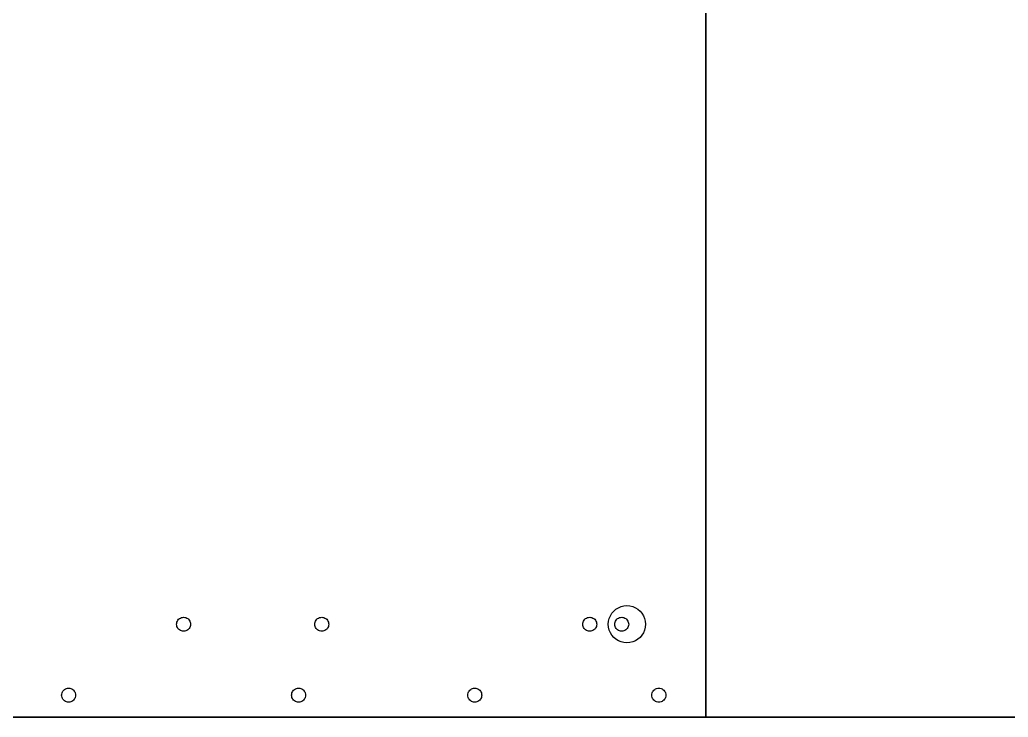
# Model space of a CAD drawing. Header units: metres. Extents: x 0 to 122, y 1957 to 2000.
# Drawn here: x 30.6 to 61.2, y 1956.8 to 1978.4 of the extents above; entities that cross this region are included whole.
import ezdxf

# ---------------------------------------------------------------- set-up
doc = ezdxf.new("R2010")
doc.units = ezdxf.units.M

msp = doc.modelspace()

# ---------------------------------------------------------------- linework, layer by layer
for p, q in [((51.84, 1956.8), (51.84, 2000)), ((51.84, 2000), (51.84, 1956.8)), ((51.84, 1956.8), (51.84, 2000)), ((51.84, 1956.8), (51.84, 2000)), ((51.84, 2000), (51.84, 1956.8)), ((51.84, 2000), (51.84, 1956.8)), ((51.84, 1956.8), (51.84, 2000)), ((51.84, 2000), (51.84, 1956.8)), ((51.84, 2000), (51.84, 1956.8)), ((51.84, 2000), (51.84, 1956.8)), ((51.84, 1956.8), (51.84, 2000)), ((51.84, 2000), (51.84, 1956.8)), ((51.84, 1956.8), (51.84, 2000)), ((51.84, 1956.8), (51.84, 2000)), ((51.84, 2000), (51.84, 1956.8)), ((51.84, 1956.8), (51.84, 2000)), ((51.84, 2000), (51.84, 1956.8)), ((51.84, 1956.8), (51.84, 2000)), ((51.84, 1956.8), (51.84, 2000)), ((51.84, 2000), (51.84, 1956.8)), ((51.84, 1956.8), (51.84, 2000)), ((51.84, 2000), (51.84, 1956.8)), ((51.84, 1956.8), (51.84, 2000)), ((51.84, 1956.8), (51.84, 2000)), ((51.84, 2000), (51.84, 1956.8)), ((51.84, 1956.8), (51.84, 2000)), ((51.84, 2000), (51.84, 1956.8)), ((51.84, 1956.8), (51.84, 2000)), ((51.84, 1956.8), (51.84, 2000)), ((51.84, 2000), (51.84, 1956.8)), ((51.84, 1956.8), (0, 1956.8)), ((0, 1956.8), (51.84, 1956.8)), ((0, 1956.8), (51.84, 1956.8)), ((0, 1956.8), (51.84, 1956.8)), ((51.84, 1956.8), (0, 1956.8)), ((51.84, 1956.8), (0, 1956.8)), ((0, 1956.8), (51.84, 1956.8)), ((51.84, 1956.8), (0, 1956.8)), ((51.84, 1956.8), (0, 1956.8)), ((51.84, 1956.8), (0, 1956.8)), ((0, 1956.8), (122.4, 1956.8)), ((122.4, 1956.8), (0, 1956.8)), ((122.4, 1956.8), (0, 1956.8)), ((0, 1956.8), (122.4, 1956.8)), ((122.4, 1956.8), (0, 1956.8)), ((0, 1956.8), (51.84, 1956.8)), ((51.84, 1956.8), (0, 1956.8)), ((0, 1956.8), (51.84, 1956.8)), ((0, 1956.8), (51.84, 1956.8)), ((51.84, 1956.8), (0, 1956.8)), ((51.84, 1956.8), (0, 1956.8)), ((0, 1956.8), (51.84, 1956.8)), ((0, 1956.8), (51.84, 1956.8)), ((0, 1956.8), (51.84, 1956.8)), ((51.84, 1956.8), (0, 1956.8)), ((51.84, 1956.8), (0, 1956.8)), ((0, 1956.8), (51.84, 1956.8)), ((0, 1956.8), (51.84, 1956.8)), ((0, 1956.8), (51.84, 1956.8)), ((51.84, 1956.8), (0, 1956.8)), ((51.84, 1956.8), (0, 1956.8)), ((0, 1956.8), (51.84, 1956.8)), ((0, 1956.8), (51.84, 1956.8)), ((0, 1956.8), (51.84, 1956.8)), ((51.84, 1956.8), (0, 1956.8)), ((51.84, 1956.8), (51.84, 1956.8)), ((51.84, 1956.8), (51.84, 1956.8)), ((51.84, 1956.8), (51.84, 1956.8)), ((51.84, 1956.8), (51.84, 1956.8)), ((51.84, 1956.8), (51.84, 1956.8)), ((51.84, 1956.8), (51.84, 1956.8)), ((51.84, 1956.8), (51.84, 1956.8)), ((51.84, 1956.8), (51.84, 1956.8)), ((51.84, 1956.8), (51.84, 1956.8)), ((51.84, 1956.8), (51.84, 1956.8)), ((51.84, 1956.8), (51.84, 1956.8))]:
    msp.add_line(p, q)
for points in [[(48.82, 1959.68), (48.828, 1959.773), (48.85, 1959.862), (48.884, 1959.945), (48.931, 1960.02), (48.989, 1960.087), (49.056, 1960.145), (49.131, 1960.192), (49.214, 1960.227), (49.302, 1960.248), (49.395, 1960.256)], [(49.395, 1960.256), (49.489, 1960.248), (49.577, 1960.227), (49.66, 1960.192), (49.735, 1960.145), (49.802, 1960.087), (49.86, 1960.02), (49.906, 1959.945), (49.941, 1959.862), (49.963, 1959.773), (49.971, 1959.68)], [(35.456, 1959.68), (35.459, 1959.715), (35.467, 1959.748), (35.48, 1959.779), (35.497, 1959.808), (35.519, 1959.833), (35.544, 1959.854), (35.572, 1959.872), (35.603, 1959.885), (35.636, 1959.893), (35.671, 1959.896)], [(35.456, 1959.68), (35.459, 1959.715), (35.467, 1959.748), (35.48, 1959.779), (35.497, 1959.808), (35.519, 1959.833), (35.544, 1959.854), (35.572, 1959.872), (35.603, 1959.885), (35.636, 1959.893), (35.671, 1959.896)], [(35.456, 1959.68), (35.459, 1959.715), (35.467, 1959.748), (35.48, 1959.779), (35.497, 1959.808), (35.519, 1959.833), (35.544, 1959.854), (35.572, 1959.872), (35.603, 1959.885), (35.636, 1959.893), (35.671, 1959.896)], [(35.456, 1959.68), (35.459, 1959.715), (35.467, 1959.748), (35.48, 1959.779), (35.497, 1959.808), (35.519, 1959.833), (35.544, 1959.854), (35.572, 1959.872), (35.603, 1959.885), (35.636, 1959.893), (35.671, 1959.896)], [(35.456, 1959.68), (35.459, 1959.715), (35.467, 1959.748), (35.48, 1959.779), (35.497, 1959.808), (35.519, 1959.833), (35.544, 1959.854), (35.572, 1959.872), (35.603, 1959.885), (35.636, 1959.893), (35.671, 1959.896)], [(35.456, 1959.68), (35.459, 1959.715), (35.467, 1959.748), (35.48, 1959.779), (35.497, 1959.808), (35.519, 1959.833), (35.544, 1959.854), (35.572, 1959.872), (35.603, 1959.885), (35.636, 1959.893), (35.671, 1959.896)], [(35.456, 1959.68), (35.459, 1959.715), (35.467, 1959.748), (35.48, 1959.779), (35.497, 1959.808), (35.519, 1959.833), (35.544, 1959.854), (35.572, 1959.872), (35.603, 1959.885), (35.636, 1959.893), (35.671, 1959.896)], [(35.456, 1959.68), (35.459, 1959.715), (35.467, 1959.748), (35.48, 1959.779), (35.497, 1959.808), (35.519, 1959.833), (35.544, 1959.854), (35.572, 1959.872), (35.603, 1959.885), (35.636, 1959.893), (35.671, 1959.896)], [(35.456, 1959.68), (35.459, 1959.715), (35.467, 1959.748), (35.48, 1959.779), (35.497, 1959.808), (35.519, 1959.833), (35.544, 1959.854), (35.572, 1959.872), (35.603, 1959.885), (35.636, 1959.893), (35.671, 1959.896)], [(35.671, 1959.464), (35.636, 1959.467), (35.603, 1959.475), (35.572, 1959.488), (35.544, 1959.506), (35.519, 1959.527), (35.497, 1959.552), (35.48, 1959.581), (35.467, 1959.612), (35.459, 1959.645), (35.456, 1959.68)], [(35.671, 1959.464), (35.636, 1959.467), (35.603, 1959.475), (35.572, 1959.488), (35.544, 1959.506), (35.519, 1959.527), (35.497, 1959.552), (35.48, 1959.581), (35.467, 1959.612), (35.459, 1959.645), (35.456, 1959.68)], [(35.671, 1959.464), (35.636, 1959.467), (35.603, 1959.475), (35.572, 1959.488), (35.544, 1959.506), (35.519, 1959.527), (35.497, 1959.552), (35.48, 1959.581), (35.467, 1959.612), (35.459, 1959.645), (35.456, 1959.68)], [(35.671, 1959.464), (35.636, 1959.467), (35.603, 1959.475), (35.572, 1959.488), (35.544, 1959.506), (35.519, 1959.527), (35.497, 1959.552), (35.48, 1959.581), (35.467, 1959.612), (35.459, 1959.645), (35.456, 1959.68)], [(35.671, 1959.464), (35.636, 1959.467), (35.603, 1959.475), (35.572, 1959.488), (35.544, 1959.506), (35.519, 1959.527), (35.497, 1959.552), (35.48, 1959.581), (35.467, 1959.612), (35.459, 1959.645), (35.456, 1959.68)], [(35.671, 1959.464), (35.636, 1959.467), (35.603, 1959.475), (35.572, 1959.488), (35.544, 1959.506), (35.519, 1959.527), (35.497, 1959.552), (35.48, 1959.581), (35.467, 1959.612), (35.459, 1959.645), (35.456, 1959.68)], [(35.671, 1959.464), (35.636, 1959.467), (35.603, 1959.475), (35.572, 1959.488), (35.544, 1959.506), (35.519, 1959.527), (35.497, 1959.552), (35.48, 1959.581), (35.467, 1959.612), (35.459, 1959.645), (35.456, 1959.68)], [(35.671, 1959.464), (35.636, 1959.467), (35.603, 1959.475), (35.572, 1959.488), (35.544, 1959.506), (35.519, 1959.527), (35.497, 1959.552), (35.48, 1959.581), (35.467, 1959.612), (35.459, 1959.645), (35.456, 1959.68)], [(35.671, 1959.464), (35.636, 1959.467), (35.603, 1959.475), (35.572, 1959.488), (35.544, 1959.506), (35.519, 1959.527), (35.497, 1959.552), (35.48, 1959.581), (35.467, 1959.612), (35.459, 1959.645), (35.456, 1959.68)], [(35.671, 1959.896), (35.706, 1959.893), (35.74, 1959.885), (35.771, 1959.872), (35.799, 1959.854), (35.824, 1959.833), (35.846, 1959.808), (35.863, 1959.779), (35.876, 1959.748), (35.884, 1959.715), (35.887, 1959.68)], [(35.671, 1959.896), (35.706, 1959.893), (35.74, 1959.885), (35.771, 1959.872), (35.799, 1959.854), (35.824, 1959.833), (35.846, 1959.808), (35.863, 1959.779), (35.876, 1959.748), (35.884, 1959.715), (35.887, 1959.68)], [(35.671, 1959.896), (35.706, 1959.893), (35.74, 1959.885), (35.771, 1959.872), (35.799, 1959.854), (35.824, 1959.833), (35.846, 1959.808), (35.863, 1959.779), (35.876, 1959.748), (35.884, 1959.715), (35.887, 1959.68)], [(35.671, 1959.896), (35.706, 1959.893), (35.74, 1959.885), (35.771, 1959.872), (35.799, 1959.854), (35.824, 1959.833), (35.846, 1959.808), (35.863, 1959.779), (35.876, 1959.748), (35.884, 1959.715), (35.887, 1959.68)], [(35.671, 1959.896), (35.706, 1959.893), (35.74, 1959.885), (35.771, 1959.872), (35.799, 1959.854), (35.824, 1959.833), (35.846, 1959.808), (35.863, 1959.779), (35.876, 1959.748), (35.884, 1959.715), (35.887, 1959.68)], [(35.671, 1959.896), (35.706, 1959.893), (35.74, 1959.885), (35.771, 1959.872), (35.799, 1959.854), (35.824, 1959.833), (35.846, 1959.808), (35.863, 1959.779), (35.876, 1959.748), (35.884, 1959.715), (35.887, 1959.68)], [(35.671, 1959.896), (35.706, 1959.893), (35.74, 1959.885), (35.771, 1959.872), (35.799, 1959.854), (35.824, 1959.833), (35.846, 1959.808), (35.863, 1959.779), (35.876, 1959.748), (35.884, 1959.715), (35.887, 1959.68)], [(35.671, 1959.896), (35.706, 1959.893), (35.74, 1959.885), (35.771, 1959.872), (35.799, 1959.854), (35.824, 1959.833), (35.846, 1959.808), (35.863, 1959.779), (35.876, 1959.748), (35.884, 1959.715), (35.887, 1959.68)], [(35.671, 1959.896), (35.706, 1959.893), (35.74, 1959.885), (35.771, 1959.872), (35.799, 1959.854), (35.824, 1959.833), (35.846, 1959.808), (35.863, 1959.779), (35.876, 1959.748), (35.884, 1959.715), (35.887, 1959.68)], [(35.887, 1959.68), (35.884, 1959.645), (35.876, 1959.612), (35.863, 1959.581), (35.846, 1959.552), (35.824, 1959.527), (35.799, 1959.506), (35.771, 1959.488), (35.74, 1959.475), (35.706, 1959.467), (35.671, 1959.464)], [(35.887, 1959.68), (35.884, 1959.645), (35.876, 1959.612), (35.863, 1959.581), (35.846, 1959.552), (35.824, 1959.527), (35.799, 1959.506), (35.771, 1959.488), (35.74, 1959.475), (35.706, 1959.467), (35.671, 1959.464)], [(35.887, 1959.68), (35.884, 1959.645), (35.876, 1959.612), (35.863, 1959.581), (35.846, 1959.552), (35.824, 1959.527), (35.799, 1959.506), (35.771, 1959.488), (35.74, 1959.475), (35.706, 1959.467), (35.671, 1959.464)], [(35.887, 1959.68), (35.884, 1959.645), (35.876, 1959.612), (35.863, 1959.581), (35.846, 1959.552), (35.824, 1959.527), (35.799, 1959.506), (35.771, 1959.488), (35.74, 1959.475), (35.706, 1959.467), (35.671, 1959.464)], [(35.887, 1959.68), (35.884, 1959.645), (35.876, 1959.612), (35.863, 1959.581), (35.846, 1959.552), (35.824, 1959.527), (35.799, 1959.506), (35.771, 1959.488), (35.74, 1959.475), (35.706, 1959.467), (35.671, 1959.464)], [(35.887, 1959.68), (35.884, 1959.645), (35.876, 1959.612), (35.863, 1959.581), (35.846, 1959.552), (35.824, 1959.527), (35.799, 1959.506), (35.771, 1959.488), (35.74, 1959.475), (35.706, 1959.467), (35.671, 1959.464)], [(35.887, 1959.68), (35.884, 1959.645), (35.876, 1959.612), (35.863, 1959.581), (35.846, 1959.552), (35.824, 1959.527), (35.799, 1959.506), (35.771, 1959.488), (35.74, 1959.475), (35.706, 1959.467), (35.671, 1959.464)], [(35.887, 1959.68), (35.884, 1959.645), (35.876, 1959.612), (35.863, 1959.581), (35.846, 1959.552), (35.824, 1959.527), (35.799, 1959.506), (35.771, 1959.488), (35.74, 1959.475), (35.706, 1959.467), (35.671, 1959.464)], [(35.887, 1959.68), (35.884, 1959.645), (35.876, 1959.612), (35.863, 1959.581), (35.846, 1959.552), (35.824, 1959.527), (35.799, 1959.506), (35.771, 1959.488), (35.74, 1959.475), (35.706, 1959.467), (35.671, 1959.464)], [(39.734, 1959.68), (39.737, 1959.715), (39.745, 1959.748), (39.758, 1959.779), (39.775, 1959.808), (39.797, 1959.833), (39.822, 1959.854), (39.85, 1959.872), (39.881, 1959.885), (39.915, 1959.893), (39.95, 1959.896)], [(39.95, 1959.464), (39.915, 1959.467), (39.881, 1959.475), (39.85, 1959.488), (39.822, 1959.506), (39.797, 1959.527), (39.775, 1959.552), (39.758, 1959.581), (39.745, 1959.612), (39.737, 1959.645), (39.734, 1959.68)], [(39.95, 1959.896), (39.985, 1959.893), (40.018, 1959.885), (40.049, 1959.872), (40.077, 1959.854), (40.102, 1959.833), (40.124, 1959.808), (40.141, 1959.779), (40.154, 1959.748), (40.162, 1959.715), (40.165, 1959.68)], [(40.165, 1959.68), (40.162, 1959.645), (40.154, 1959.612), (40.141, 1959.581), (40.124, 1959.552), (40.102, 1959.527), (40.077, 1959.506), (40.049, 1959.488), (40.018, 1959.475), (39.985, 1959.467), (39.95, 1959.464)], [(48.029, 1959.68), (48.032, 1959.715), (48.04, 1959.748), (48.053, 1959.779), (48.071, 1959.808), (48.092, 1959.833), (48.118, 1959.854), (48.146, 1959.872), (48.177, 1959.885), (48.21, 1959.893), (48.245, 1959.896)], [(48.029, 1959.68), (48.032, 1959.715), (48.04, 1959.748), (48.053, 1959.779), (48.071, 1959.808), (48.092, 1959.833), (48.118, 1959.854), (48.146, 1959.872), (48.177, 1959.885), (48.21, 1959.893), (48.245, 1959.896)], [(48.029, 1959.68), (48.032, 1959.715), (48.04, 1959.748), (48.053, 1959.779), (48.071, 1959.808), (48.092, 1959.833), (48.118, 1959.854), (48.146, 1959.872), (48.177, 1959.885), (48.21, 1959.893), (48.245, 1959.896)], [(48.029, 1959.68), (48.032, 1959.715), (48.04, 1959.748), (48.053, 1959.779), (48.071, 1959.808), (48.092, 1959.833), (48.118, 1959.854), (48.146, 1959.872), (48.177, 1959.885), (48.21, 1959.893), (48.245, 1959.896)], [(48.029, 1959.68), (48.032, 1959.715), (48.04, 1959.748), (48.053, 1959.779), (48.071, 1959.808), (48.092, 1959.833), (48.118, 1959.854), (48.146, 1959.872), (48.177, 1959.885), (48.21, 1959.893), (48.245, 1959.896)], [(48.029, 1959.68), (48.032, 1959.715), (48.04, 1959.748), (48.053, 1959.779), (48.071, 1959.808), (48.092, 1959.833), (48.118, 1959.854), (48.146, 1959.872), (48.177, 1959.885), (48.21, 1959.893), (48.245, 1959.896)], [(48.029, 1959.68), (48.032, 1959.715), (48.04, 1959.748), (48.053, 1959.779), (48.071, 1959.808), (48.092, 1959.833), (48.118, 1959.854), (48.146, 1959.872), (48.177, 1959.885), (48.21, 1959.893), (48.245, 1959.896)], [(48.029, 1959.68), (48.032, 1959.715), (48.04, 1959.748), (48.053, 1959.779), (48.071, 1959.808), (48.092, 1959.833), (48.118, 1959.854), (48.146, 1959.872), (48.177, 1959.885), (48.21, 1959.893), (48.245, 1959.896)], [(48.029, 1959.68), (48.032, 1959.715), (48.04, 1959.748), (48.053, 1959.779), (48.071, 1959.808), (48.092, 1959.833), (48.118, 1959.854), (48.146, 1959.872), (48.177, 1959.885), (48.21, 1959.893), (48.245, 1959.896)], [(48.245, 1959.464), (48.21, 1959.467), (48.177, 1959.475), (48.146, 1959.488), (48.118, 1959.506), (48.092, 1959.527), (48.071, 1959.552), (48.053, 1959.581), (48.04, 1959.612), (48.032, 1959.645), (48.029, 1959.68)], [(48.245, 1959.464), (48.21, 1959.467), (48.177, 1959.475), (48.146, 1959.488), (48.118, 1959.506), (48.092, 1959.527), (48.071, 1959.552), (48.053, 1959.581), (48.04, 1959.612), (48.032, 1959.645), (48.029, 1959.68)], [(48.245, 1959.464), (48.21, 1959.467), (48.177, 1959.475), (48.146, 1959.488), (48.118, 1959.506), (48.092, 1959.527), (48.071, 1959.552), (48.053, 1959.581), (48.04, 1959.612), (48.032, 1959.645), (48.029, 1959.68)], [(48.245, 1959.464), (48.21, 1959.467), (48.177, 1959.475), (48.146, 1959.488), (48.118, 1959.506), (48.092, 1959.527), (48.071, 1959.552), (48.053, 1959.581), (48.04, 1959.612), (48.032, 1959.645), (48.029, 1959.68)], [(48.245, 1959.464), (48.21, 1959.467), (48.177, 1959.475), (48.146, 1959.488), (48.118, 1959.506), (48.092, 1959.527), (48.071, 1959.552), (48.053, 1959.581), (48.04, 1959.612), (48.032, 1959.645), (48.029, 1959.68)], [(48.245, 1959.464), (48.21, 1959.467), (48.177, 1959.475), (48.146, 1959.488), (48.118, 1959.506), (48.092, 1959.527), (48.071, 1959.552), (48.053, 1959.581), (48.04, 1959.612), (48.032, 1959.645), (48.029, 1959.68)], [(48.245, 1959.464), (48.21, 1959.467), (48.177, 1959.475), (48.146, 1959.488), (48.118, 1959.506), (48.092, 1959.527), (48.071, 1959.552), (48.053, 1959.581), (48.04, 1959.612), (48.032, 1959.645), (48.029, 1959.68)], [(48.245, 1959.464), (48.21, 1959.467), (48.177, 1959.475), (48.146, 1959.488), (48.118, 1959.506), (48.092, 1959.527), (48.071, 1959.552), (48.053, 1959.581), (48.04, 1959.612), (48.032, 1959.645), (48.029, 1959.68)], [(48.245, 1959.464), (48.21, 1959.467), (48.177, 1959.475), (48.146, 1959.488), (48.118, 1959.506), (48.092, 1959.527), (48.071, 1959.552), (48.053, 1959.581), (48.04, 1959.612), (48.032, 1959.645), (48.029, 1959.68)], [(48.245, 1959.896), (48.28, 1959.893), (48.313, 1959.885), (48.344, 1959.872), (48.372, 1959.854), (48.398, 1959.833), (48.419, 1959.808), (48.437, 1959.779), (48.45, 1959.748), (48.458, 1959.715), (48.461, 1959.68)], [(48.245, 1959.896), (48.28, 1959.893), (48.313, 1959.885), (48.344, 1959.872), (48.372, 1959.854), (48.398, 1959.833), (48.419, 1959.808), (48.437, 1959.779), (48.45, 1959.748), (48.458, 1959.715), (48.461, 1959.68)], [(48.245, 1959.896), (48.28, 1959.893), (48.313, 1959.885), (48.344, 1959.872), (48.372, 1959.854), (48.398, 1959.833), (48.419, 1959.808), (48.437, 1959.779), (48.45, 1959.748), (48.458, 1959.715), (48.461, 1959.68)], [(48.245, 1959.896), (48.28, 1959.893), (48.313, 1959.885), (48.344, 1959.872), (48.372, 1959.854), (48.398, 1959.833), (48.419, 1959.808), (48.437, 1959.779), (48.45, 1959.748), (48.458, 1959.715), (48.461, 1959.68)], [(48.245, 1959.896), (48.28, 1959.893), (48.313, 1959.885), (48.344, 1959.872), (48.372, 1959.854), (48.398, 1959.833), (48.419, 1959.808), (48.437, 1959.779), (48.45, 1959.748), (48.458, 1959.715), (48.461, 1959.68)], [(48.245, 1959.896), (48.28, 1959.893), (48.313, 1959.885), (48.344, 1959.872), (48.372, 1959.854), (48.398, 1959.833), (48.419, 1959.808), (48.437, 1959.779), (48.45, 1959.748), (48.458, 1959.715), (48.461, 1959.68)], [(48.245, 1959.896), (48.28, 1959.893), (48.313, 1959.885), (48.344, 1959.872), (48.372, 1959.854), (48.398, 1959.833), (48.419, 1959.808), (48.437, 1959.779), (48.45, 1959.748), (48.458, 1959.715), (48.461, 1959.68)], [(48.245, 1959.896), (48.28, 1959.893), (48.313, 1959.885), (48.344, 1959.872), (48.372, 1959.854), (48.398, 1959.833), (48.419, 1959.808), (48.437, 1959.779), (48.45, 1959.748), (48.458, 1959.715), (48.461, 1959.68)], [(48.245, 1959.896), (48.28, 1959.893), (48.313, 1959.885), (48.344, 1959.872), (48.372, 1959.854), (48.398, 1959.833), (48.419, 1959.808), (48.437, 1959.779), (48.45, 1959.748), (48.458, 1959.715), (48.461, 1959.68)], [(48.461, 1959.68), (48.458, 1959.645), (48.45, 1959.612), (48.437, 1959.581), (48.419, 1959.552), (48.398, 1959.527), (48.372, 1959.506), (48.344, 1959.488), (48.313, 1959.475), (48.28, 1959.467), (48.245, 1959.464)], [(48.461, 1959.68), (48.458, 1959.645), (48.45, 1959.612), (48.437, 1959.581), (48.419, 1959.552), (48.398, 1959.527), (48.372, 1959.506), (48.344, 1959.488), (48.313, 1959.475), (48.28, 1959.467), (48.245, 1959.464)], [(48.461, 1959.68), (48.458, 1959.645), (48.45, 1959.612), (48.437, 1959.581), (48.419, 1959.552), (48.398, 1959.527), (48.372, 1959.506), (48.344, 1959.488), (48.313, 1959.475), (48.28, 1959.467), (48.245, 1959.464)], [(48.461, 1959.68), (48.458, 1959.645), (48.45, 1959.612), (48.437, 1959.581), (48.419, 1959.552), (48.398, 1959.527), (48.372, 1959.506), (48.344, 1959.488), (48.313, 1959.475), (48.28, 1959.467), (48.245, 1959.464)], [(48.461, 1959.68), (48.458, 1959.645), (48.45, 1959.612), (48.437, 1959.581), (48.419, 1959.552), (48.398, 1959.527), (48.372, 1959.506), (48.344, 1959.488), (48.313, 1959.475), (48.28, 1959.467), (48.245, 1959.464)], [(48.461, 1959.68), (48.458, 1959.645), (48.45, 1959.612), (48.437, 1959.581), (48.419, 1959.552), (48.398, 1959.527), (48.372, 1959.506), (48.344, 1959.488), (48.313, 1959.475), (48.28, 1959.467), (48.245, 1959.464)], [(48.461, 1959.68), (48.458, 1959.645), (48.45, 1959.612), (48.437, 1959.581), (48.419, 1959.552), (48.398, 1959.527), (48.372, 1959.506), (48.344, 1959.488), (48.313, 1959.475), (48.28, 1959.467), (48.245, 1959.464)], [(48.461, 1959.68), (48.458, 1959.645), (48.45, 1959.612), (48.437, 1959.581), (48.419, 1959.552), (48.398, 1959.527), (48.372, 1959.506), (48.344, 1959.488), (48.313, 1959.475), (48.28, 1959.467), (48.245, 1959.464)], [(48.461, 1959.68), (48.458, 1959.645), (48.45, 1959.612), (48.437, 1959.581), (48.419, 1959.552), (48.398, 1959.527), (48.372, 1959.506), (48.344, 1959.488), (48.313, 1959.475), (48.28, 1959.467), (48.245, 1959.464)], [(49.395, 1959.104), (49.302, 1959.112), (49.214, 1959.133), (49.131, 1959.168), (49.056, 1959.215), (48.989, 1959.273), (48.931, 1959.34), (48.884, 1959.415), (48.85, 1959.498), (48.828, 1959.587), (48.82, 1959.68)], [(49.018, 1959.68), (49.02, 1959.715), (49.029, 1959.748), (49.042, 1959.779), (49.059, 1959.808), (49.081, 1959.833), (49.106, 1959.854), (49.134, 1959.872), (49.165, 1959.885), (49.199, 1959.893), (49.234, 1959.896)], [(49.234, 1959.464), (49.199, 1959.467), (49.165, 1959.475), (49.134, 1959.488), (49.106, 1959.506), (49.081, 1959.527), (49.059, 1959.552), (49.042, 1959.581), (49.029, 1959.612), (49.02, 1959.645), (49.018, 1959.68)], [(49.234, 1959.896), (49.269, 1959.893), (49.302, 1959.885), (49.333, 1959.872), (49.361, 1959.854), (49.386, 1959.833), (49.408, 1959.808), (49.425, 1959.779), (49.439, 1959.748), (49.447, 1959.715), (49.45, 1959.68)], [(49.45, 1959.68), (49.447, 1959.645), (49.439, 1959.612), (49.425, 1959.581), (49.408, 1959.552), (49.386, 1959.527), (49.361, 1959.506), (49.333, 1959.488), (49.302, 1959.475), (49.269, 1959.467), (49.234, 1959.464)], [(49.971, 1959.68), (49.963, 1959.587), (49.941, 1959.498), (49.906, 1959.415), (49.86, 1959.34), (49.802, 1959.273), (49.735, 1959.215), (49.66, 1959.168), (49.577, 1959.133), (49.489, 1959.112), (49.395, 1959.104)], [(31.897, 1957.484), (31.9, 1957.519), (31.908, 1957.552), (31.921, 1957.583), (31.938, 1957.612), (31.96, 1957.637), (31.985, 1957.658), (32.013, 1957.676), (32.044, 1957.689), (32.077, 1957.697), (32.112, 1957.7)], [(31.897, 1957.484), (31.9, 1957.519), (31.908, 1957.552), (31.921, 1957.583), (31.938, 1957.612), (31.96, 1957.637), (31.985, 1957.658), (32.013, 1957.676), (32.044, 1957.689), (32.077, 1957.697), (32.112, 1957.7)], [(31.897, 1957.484), (31.9, 1957.519), (31.908, 1957.552), (31.921, 1957.583), (31.938, 1957.612), (31.96, 1957.637), (31.985, 1957.658), (32.013, 1957.676), (32.044, 1957.689), (32.077, 1957.697), (32.112, 1957.7)], [(31.897, 1957.484), (31.9, 1957.519), (31.908, 1957.552), (31.921, 1957.583), (31.938, 1957.612), (31.96, 1957.637), (31.985, 1957.658), (32.013, 1957.676), (32.044, 1957.689), (32.077, 1957.697), (32.112, 1957.7)], [(31.897, 1957.484), (31.9, 1957.519), (31.908, 1957.552), (31.921, 1957.583), (31.938, 1957.612), (31.96, 1957.637), (31.985, 1957.658), (32.013, 1957.676), (32.044, 1957.689), (32.077, 1957.697), (32.112, 1957.7)], [(31.897, 1957.484), (31.9, 1957.519), (31.908, 1957.552), (31.921, 1957.583), (31.938, 1957.612), (31.96, 1957.637), (31.985, 1957.658), (32.013, 1957.676), (32.044, 1957.689), (32.077, 1957.697), (32.112, 1957.7)], [(32.112, 1957.268), (32.077, 1957.271), (32.044, 1957.279), (32.013, 1957.292), (31.985, 1957.31), (31.96, 1957.331), (31.938, 1957.356), (31.921, 1957.385), (31.908, 1957.416), (31.9, 1957.449), (31.897, 1957.484)], [(32.112, 1957.268), (32.077, 1957.271), (32.044, 1957.279), (32.013, 1957.292), (31.985, 1957.31), (31.96, 1957.331), (31.938, 1957.356), (31.921, 1957.385), (31.908, 1957.416), (31.9, 1957.449), (31.897, 1957.484)], [(32.112, 1957.268), (32.077, 1957.271), (32.044, 1957.279), (32.013, 1957.292), (31.985, 1957.31), (31.96, 1957.331), (31.938, 1957.356), (31.921, 1957.385), (31.908, 1957.416), (31.9, 1957.449), (31.897, 1957.484)], [(32.112, 1957.268), (32.077, 1957.271), (32.044, 1957.279), (32.013, 1957.292), (31.985, 1957.31), (31.96, 1957.331), (31.938, 1957.356), (31.921, 1957.385), (31.908, 1957.416), (31.9, 1957.449), (31.897, 1957.484)], [(32.112, 1957.268), (32.077, 1957.271), (32.044, 1957.279), (32.013, 1957.292), (31.985, 1957.31), (31.96, 1957.331), (31.938, 1957.356), (31.921, 1957.385), (31.908, 1957.416), (31.9, 1957.449), (31.897, 1957.484)], [(32.112, 1957.268), (32.077, 1957.271), (32.044, 1957.279), (32.013, 1957.292), (31.985, 1957.31), (31.96, 1957.331), (31.938, 1957.356), (31.921, 1957.385), (31.908, 1957.416), (31.9, 1957.449), (31.897, 1957.484)], [(32.112, 1957.7), (32.147, 1957.697), (32.181, 1957.689), (32.212, 1957.676), (32.24, 1957.658), (32.265, 1957.637), (32.286, 1957.612), (32.304, 1957.583), (32.317, 1957.552), (32.325, 1957.519), (32.328, 1957.484)], [(32.112, 1957.7), (32.147, 1957.697), (32.181, 1957.689), (32.212, 1957.676), (32.24, 1957.658), (32.265, 1957.637), (32.286, 1957.612), (32.304, 1957.583), (32.317, 1957.552), (32.325, 1957.519), (32.328, 1957.484)], [(32.112, 1957.7), (32.147, 1957.697), (32.181, 1957.689), (32.212, 1957.676), (32.24, 1957.658), (32.265, 1957.637), (32.286, 1957.612), (32.304, 1957.583), (32.317, 1957.552), (32.325, 1957.519), (32.328, 1957.484)], [(32.112, 1957.7), (32.147, 1957.697), (32.181, 1957.689), (32.212, 1957.676), (32.24, 1957.658), (32.265, 1957.637), (32.286, 1957.612), (32.304, 1957.583), (32.317, 1957.552), (32.325, 1957.519), (32.328, 1957.484)], [(32.112, 1957.7), (32.147, 1957.697), (32.181, 1957.689), (32.212, 1957.676), (32.24, 1957.658), (32.265, 1957.637), (32.286, 1957.612), (32.304, 1957.583), (32.317, 1957.552), (32.325, 1957.519), (32.328, 1957.484)], [(32.112, 1957.7), (32.147, 1957.697), (32.181, 1957.689), (32.212, 1957.676), (32.24, 1957.658), (32.265, 1957.637), (32.286, 1957.612), (32.304, 1957.583), (32.317, 1957.552), (32.325, 1957.519), (32.328, 1957.484)], [(32.328, 1957.484), (32.325, 1957.449), (32.317, 1957.416), (32.304, 1957.385), (32.286, 1957.356), (32.265, 1957.331), (32.24, 1957.31), (32.212, 1957.292), (32.181, 1957.279), (32.147, 1957.271), (32.112, 1957.268)], [(32.328, 1957.484), (32.325, 1957.449), (32.317, 1957.416), (32.304, 1957.385), (32.286, 1957.356), (32.265, 1957.331), (32.24, 1957.31), (32.212, 1957.292), (32.181, 1957.279), (32.147, 1957.271), (32.112, 1957.268)], [(32.328, 1957.484), (32.325, 1957.449), (32.317, 1957.416), (32.304, 1957.385), (32.286, 1957.356), (32.265, 1957.331), (32.24, 1957.31), (32.212, 1957.292), (32.181, 1957.279), (32.147, 1957.271), (32.112, 1957.268)], [(32.328, 1957.484), (32.325, 1957.449), (32.317, 1957.416), (32.304, 1957.385), (32.286, 1957.356), (32.265, 1957.331), (32.24, 1957.31), (32.212, 1957.292), (32.181, 1957.279), (32.147, 1957.271), (32.112, 1957.268)], [(32.328, 1957.484), (32.325, 1957.449), (32.317, 1957.416), (32.304, 1957.385), (32.286, 1957.356), (32.265, 1957.331), (32.24, 1957.31), (32.212, 1957.292), (32.181, 1957.279), (32.147, 1957.271), (32.112, 1957.268)], [(32.328, 1957.484), (32.325, 1957.449), (32.317, 1957.416), (32.304, 1957.385), (32.286, 1957.356), (32.265, 1957.331), (32.24, 1957.31), (32.212, 1957.292), (32.181, 1957.279), (32.147, 1957.271), (32.112, 1957.268)], [(39.015, 1957.484), (39.018, 1957.519), (39.026, 1957.552), (39.039, 1957.583), (39.056, 1957.612), (39.078, 1957.637), (39.103, 1957.658), (39.131, 1957.676), (39.162, 1957.689), (39.196, 1957.697), (39.231, 1957.7)], [(39.015, 1957.484), (39.018, 1957.519), (39.026, 1957.552), (39.039, 1957.583), (39.056, 1957.612), (39.078, 1957.637), (39.103, 1957.658), (39.131, 1957.676), (39.162, 1957.689), (39.196, 1957.697), (39.231, 1957.7)], [(39.015, 1957.484), (39.018, 1957.519), (39.026, 1957.552), (39.039, 1957.583), (39.056, 1957.612), (39.078, 1957.637), (39.103, 1957.658), (39.131, 1957.676), (39.162, 1957.689), (39.196, 1957.697), (39.231, 1957.7)], [(39.015, 1957.484), (39.018, 1957.519), (39.026, 1957.552), (39.039, 1957.583), (39.056, 1957.612), (39.078, 1957.637), (39.103, 1957.658), (39.131, 1957.676), (39.162, 1957.689), (39.196, 1957.697), (39.231, 1957.7)], [(39.015, 1957.484), (39.018, 1957.519), (39.026, 1957.552), (39.039, 1957.583), (39.056, 1957.612), (39.078, 1957.637), (39.103, 1957.658), (39.131, 1957.676), (39.162, 1957.689), (39.196, 1957.697), (39.231, 1957.7)], [(39.015, 1957.484), (39.018, 1957.519), (39.026, 1957.552), (39.039, 1957.583), (39.056, 1957.612), (39.078, 1957.637), (39.103, 1957.658), (39.131, 1957.676), (39.162, 1957.689), (39.196, 1957.697), (39.231, 1957.7)], [(39.231, 1957.268), (39.196, 1957.271), (39.162, 1957.279), (39.131, 1957.292), (39.103, 1957.31), (39.078, 1957.331), (39.056, 1957.356), (39.039, 1957.385), (39.026, 1957.416), (39.018, 1957.449), (39.015, 1957.484)], [(39.231, 1957.268), (39.196, 1957.271), (39.162, 1957.279), (39.131, 1957.292), (39.103, 1957.31), (39.078, 1957.331), (39.056, 1957.356), (39.039, 1957.385), (39.026, 1957.416), (39.018, 1957.449), (39.015, 1957.484)], [(39.231, 1957.268), (39.196, 1957.271), (39.162, 1957.279), (39.131, 1957.292), (39.103, 1957.31), (39.078, 1957.331), (39.056, 1957.356), (39.039, 1957.385), (39.026, 1957.416), (39.018, 1957.449), (39.015, 1957.484)], [(39.231, 1957.268), (39.196, 1957.271), (39.162, 1957.279), (39.131, 1957.292), (39.103, 1957.31), (39.078, 1957.331), (39.056, 1957.356), (39.039, 1957.385), (39.026, 1957.416), (39.018, 1957.449), (39.015, 1957.484)], [(39.231, 1957.268), (39.196, 1957.271), (39.162, 1957.279), (39.131, 1957.292), (39.103, 1957.31), (39.078, 1957.331), (39.056, 1957.356), (39.039, 1957.385), (39.026, 1957.416), (39.018, 1957.449), (39.015, 1957.484)], [(39.231, 1957.268), (39.196, 1957.271), (39.162, 1957.279), (39.131, 1957.292), (39.103, 1957.31), (39.078, 1957.331), (39.056, 1957.356), (39.039, 1957.385), (39.026, 1957.416), (39.018, 1957.449), (39.015, 1957.484)], [(39.231, 1957.7), (39.266, 1957.697), (39.299, 1957.689), (39.33, 1957.676), (39.358, 1957.658), (39.383, 1957.637), (39.405, 1957.612), (39.422, 1957.583), (39.435, 1957.552), (39.443, 1957.519), (39.446, 1957.484)], [(39.231, 1957.7), (39.266, 1957.697), (39.299, 1957.689), (39.33, 1957.676), (39.358, 1957.658), (39.383, 1957.637), (39.405, 1957.612), (39.422, 1957.583), (39.435, 1957.552), (39.443, 1957.519), (39.446, 1957.484)], [(39.231, 1957.7), (39.266, 1957.697), (39.299, 1957.689), (39.33, 1957.676), (39.358, 1957.658), (39.383, 1957.637), (39.405, 1957.612), (39.422, 1957.583), (39.435, 1957.552), (39.443, 1957.519), (39.446, 1957.484)], [(39.231, 1957.7), (39.266, 1957.697), (39.299, 1957.689), (39.33, 1957.676), (39.358, 1957.658), (39.383, 1957.637), (39.405, 1957.612), (39.422, 1957.583), (39.435, 1957.552), (39.443, 1957.519), (39.446, 1957.484)], [(39.231, 1957.7), (39.266, 1957.697), (39.299, 1957.689), (39.33, 1957.676), (39.358, 1957.658), (39.383, 1957.637), (39.405, 1957.612), (39.422, 1957.583), (39.435, 1957.552), (39.443, 1957.519), (39.446, 1957.484)], [(39.231, 1957.7), (39.266, 1957.697), (39.299, 1957.689), (39.33, 1957.676), (39.358, 1957.658), (39.383, 1957.637), (39.405, 1957.612), (39.422, 1957.583), (39.435, 1957.552), (39.443, 1957.519), (39.446, 1957.484)], [(39.446, 1957.484), (39.443, 1957.449), (39.435, 1957.416), (39.422, 1957.385), (39.405, 1957.356), (39.383, 1957.331), (39.358, 1957.31), (39.33, 1957.292), (39.299, 1957.279), (39.266, 1957.271), (39.231, 1957.268)], [(39.446, 1957.484), (39.443, 1957.449), (39.435, 1957.416), (39.422, 1957.385), (39.405, 1957.356), (39.383, 1957.331), (39.358, 1957.31), (39.33, 1957.292), (39.299, 1957.279), (39.266, 1957.271), (39.231, 1957.268)], [(39.446, 1957.484), (39.443, 1957.449), (39.435, 1957.416), (39.422, 1957.385), (39.405, 1957.356), (39.383, 1957.331), (39.358, 1957.31), (39.33, 1957.292), (39.299, 1957.279), (39.266, 1957.271), (39.231, 1957.268)], [(39.446, 1957.484), (39.443, 1957.449), (39.435, 1957.416), (39.422, 1957.385), (39.405, 1957.356), (39.383, 1957.331), (39.358, 1957.31), (39.33, 1957.292), (39.299, 1957.279), (39.266, 1957.271), (39.231, 1957.268)], [(39.446, 1957.484), (39.443, 1957.449), (39.435, 1957.416), (39.422, 1957.385), (39.405, 1957.356), (39.383, 1957.331), (39.358, 1957.31), (39.33, 1957.292), (39.299, 1957.279), (39.266, 1957.271), (39.231, 1957.268)], [(39.446, 1957.484), (39.443, 1957.449), (39.435, 1957.416), (39.422, 1957.385), (39.405, 1957.356), (39.383, 1957.331), (39.358, 1957.31), (39.33, 1957.292), (39.299, 1957.279), (39.266, 1957.271), (39.231, 1957.268)], [(44.47, 1957.484), (44.473, 1957.519), (44.481, 1957.552), (44.494, 1957.583), (44.512, 1957.612), (44.533, 1957.637), (44.559, 1957.658), (44.587, 1957.676), (44.618, 1957.689), (44.651, 1957.697), (44.686, 1957.7)], [(44.47, 1957.484), (44.473, 1957.519), (44.481, 1957.552), (44.494, 1957.583), (44.512, 1957.612), (44.533, 1957.637), (44.559, 1957.658), (44.587, 1957.676), (44.618, 1957.689), (44.651, 1957.697), (44.686, 1957.7)], [(44.47, 1957.484), (44.473, 1957.519), (44.481, 1957.552), (44.494, 1957.583), (44.512, 1957.612), (44.533, 1957.637), (44.559, 1957.658), (44.587, 1957.676), (44.618, 1957.689), (44.651, 1957.697), (44.686, 1957.7)], [(44.47, 1957.484), (44.473, 1957.519), (44.481, 1957.552), (44.494, 1957.583), (44.512, 1957.612), (44.533, 1957.637), (44.559, 1957.658), (44.587, 1957.676), (44.618, 1957.689), (44.651, 1957.697), (44.686, 1957.7)], [(44.47, 1957.484), (44.473, 1957.519), (44.481, 1957.552), (44.494, 1957.583), (44.512, 1957.612), (44.533, 1957.637), (44.559, 1957.658), (44.587, 1957.676), (44.618, 1957.689), (44.651, 1957.697), (44.686, 1957.7)], [(44.47, 1957.484), (44.473, 1957.519), (44.481, 1957.552), (44.494, 1957.583), (44.512, 1957.612), (44.533, 1957.637), (44.559, 1957.658), (44.587, 1957.676), (44.618, 1957.689), (44.651, 1957.697), (44.686, 1957.7)], [(44.686, 1957.268), (44.651, 1957.271), (44.618, 1957.279), (44.587, 1957.292), (44.559, 1957.31), (44.533, 1957.331), (44.512, 1957.356), (44.494, 1957.385), (44.481, 1957.416), (44.473, 1957.449), (44.47, 1957.484)], [(44.686, 1957.268), (44.651, 1957.271), (44.618, 1957.279), (44.587, 1957.292), (44.559, 1957.31), (44.533, 1957.331), (44.512, 1957.356), (44.494, 1957.385), (44.481, 1957.416), (44.473, 1957.449), (44.47, 1957.484)], [(44.686, 1957.268), (44.651, 1957.271), (44.618, 1957.279), (44.587, 1957.292), (44.559, 1957.31), (44.533, 1957.331), (44.512, 1957.356), (44.494, 1957.385), (44.481, 1957.416), (44.473, 1957.449), (44.47, 1957.484)], [(44.686, 1957.268), (44.651, 1957.271), (44.618, 1957.279), (44.587, 1957.292), (44.559, 1957.31), (44.533, 1957.331), (44.512, 1957.356), (44.494, 1957.385), (44.481, 1957.416), (44.473, 1957.449), (44.47, 1957.484)], [(44.686, 1957.268), (44.651, 1957.271), (44.618, 1957.279), (44.587, 1957.292), (44.559, 1957.31), (44.533, 1957.331), (44.512, 1957.356), (44.494, 1957.385), (44.481, 1957.416), (44.473, 1957.449), (44.47, 1957.484)], [(44.686, 1957.268), (44.651, 1957.271), (44.618, 1957.279), (44.587, 1957.292), (44.559, 1957.31), (44.533, 1957.331), (44.512, 1957.356), (44.494, 1957.385), (44.481, 1957.416), (44.473, 1957.449), (44.47, 1957.484)], [(44.686, 1957.7), (44.721, 1957.697), (44.754, 1957.689), (44.785, 1957.676), (44.813, 1957.658), (44.838, 1957.637), (44.86, 1957.612), (44.878, 1957.583), (44.891, 1957.552), (44.899, 1957.519), (44.902, 1957.484)], [(44.686, 1957.7), (44.721, 1957.697), (44.754, 1957.689), (44.785, 1957.676), (44.813, 1957.658), (44.838, 1957.637), (44.86, 1957.612), (44.878, 1957.583), (44.891, 1957.552), (44.899, 1957.519), (44.902, 1957.484)], [(44.686, 1957.7), (44.721, 1957.697), (44.754, 1957.689), (44.785, 1957.676), (44.813, 1957.658), (44.838, 1957.637), (44.86, 1957.612), (44.878, 1957.583), (44.891, 1957.552), (44.899, 1957.519), (44.902, 1957.484)], [(44.686, 1957.7), (44.721, 1957.697), (44.754, 1957.689), (44.785, 1957.676), (44.813, 1957.658), (44.838, 1957.637), (44.86, 1957.612), (44.878, 1957.583), (44.891, 1957.552), (44.899, 1957.519), (44.902, 1957.484)], [(44.686, 1957.7), (44.721, 1957.697), (44.754, 1957.689), (44.785, 1957.676), (44.813, 1957.658), (44.838, 1957.637), (44.86, 1957.612), (44.878, 1957.583), (44.891, 1957.552), (44.899, 1957.519), (44.902, 1957.484)], [(44.686, 1957.7), (44.721, 1957.697), (44.754, 1957.689), (44.785, 1957.676), (44.813, 1957.658), (44.838, 1957.637), (44.86, 1957.612), (44.878, 1957.583), (44.891, 1957.552), (44.899, 1957.519), (44.902, 1957.484)], [(44.902, 1957.484), (44.899, 1957.449), (44.891, 1957.416), (44.878, 1957.385), (44.86, 1957.356), (44.838, 1957.331), (44.813, 1957.31), (44.785, 1957.292), (44.754, 1957.279), (44.721, 1957.271), (44.686, 1957.268)], [(44.902, 1957.484), (44.899, 1957.449), (44.891, 1957.416), (44.878, 1957.385), (44.86, 1957.356), (44.838, 1957.331), (44.813, 1957.31), (44.785, 1957.292), (44.754, 1957.279), (44.721, 1957.271), (44.686, 1957.268)], [(44.902, 1957.484), (44.899, 1957.449), (44.891, 1957.416), (44.878, 1957.385), (44.86, 1957.356), (44.838, 1957.331), (44.813, 1957.31), (44.785, 1957.292), (44.754, 1957.279), (44.721, 1957.271), (44.686, 1957.268)], [(44.902, 1957.484), (44.899, 1957.449), (44.891, 1957.416), (44.878, 1957.385), (44.86, 1957.356), (44.838, 1957.331), (44.813, 1957.31), (44.785, 1957.292), (44.754, 1957.279), (44.721, 1957.271), (44.686, 1957.268)], [(44.902, 1957.484), (44.899, 1957.449), (44.891, 1957.416), (44.878, 1957.385), (44.86, 1957.356), (44.838, 1957.331), (44.813, 1957.31), (44.785, 1957.292), (44.754, 1957.279), (44.721, 1957.271), (44.686, 1957.268)], [(44.902, 1957.484), (44.899, 1957.449), (44.891, 1957.416), (44.878, 1957.385), (44.86, 1957.356), (44.838, 1957.331), (44.813, 1957.31), (44.785, 1957.292), (44.754, 1957.279), (44.721, 1957.271), (44.686, 1957.268)], [(50.168, 1957.484), (50.171, 1957.519), (50.179, 1957.552), (50.192, 1957.583), (50.21, 1957.612), (50.231, 1957.637), (50.257, 1957.658), (50.285, 1957.676), (50.316, 1957.689), (50.349, 1957.697), (50.384, 1957.7)], [(50.168, 1957.484), (50.171, 1957.519), (50.179, 1957.552), (50.192, 1957.583), (50.21, 1957.612), (50.231, 1957.637), (50.257, 1957.658), (50.285, 1957.676), (50.316, 1957.689), (50.349, 1957.697), (50.384, 1957.7)], [(50.168, 1957.484), (50.171, 1957.519), (50.179, 1957.552), (50.192, 1957.583), (50.21, 1957.612), (50.231, 1957.637), (50.257, 1957.658), (50.285, 1957.676), (50.316, 1957.689), (50.349, 1957.697), (50.384, 1957.7)], [(50.168, 1957.484), (50.171, 1957.519), (50.179, 1957.552), (50.192, 1957.583), (50.21, 1957.612), (50.231, 1957.637), (50.257, 1957.658), (50.285, 1957.676), (50.316, 1957.689), (50.349, 1957.697), (50.384, 1957.7)], [(50.168, 1957.484), (50.171, 1957.519), (50.179, 1957.552), (50.192, 1957.583), (50.21, 1957.612), (50.231, 1957.637), (50.257, 1957.658), (50.285, 1957.676), (50.316, 1957.689), (50.349, 1957.697), (50.384, 1957.7)], [(50.168, 1957.484), (50.171, 1957.519), (50.179, 1957.552), (50.192, 1957.583), (50.21, 1957.612), (50.231, 1957.637), (50.257, 1957.658), (50.285, 1957.676), (50.316, 1957.689), (50.349, 1957.697), (50.384, 1957.7)], [(50.168, 1957.484), (50.171, 1957.519), (50.179, 1957.552), (50.192, 1957.583), (50.21, 1957.612), (50.231, 1957.637), (50.257, 1957.658), (50.285, 1957.676), (50.316, 1957.689), (50.349, 1957.697), (50.384, 1957.7)], [(50.168, 1957.484), (50.171, 1957.519), (50.179, 1957.552), (50.192, 1957.583), (50.21, 1957.612), (50.231, 1957.637), (50.257, 1957.658), (50.285, 1957.676), (50.316, 1957.689), (50.349, 1957.697), (50.384, 1957.7)], [(50.168, 1957.484), (50.171, 1957.519), (50.179, 1957.552), (50.192, 1957.583), (50.21, 1957.612), (50.231, 1957.637), (50.257, 1957.658), (50.285, 1957.676), (50.316, 1957.689), (50.349, 1957.697), (50.384, 1957.7)], [(50.384, 1957.268), (50.349, 1957.271), (50.316, 1957.279), (50.285, 1957.292), (50.257, 1957.31), (50.231, 1957.331), (50.21, 1957.356), (50.192, 1957.385), (50.179, 1957.416), (50.171, 1957.449), (50.168, 1957.484)], [(50.384, 1957.268), (50.349, 1957.271), (50.316, 1957.279), (50.285, 1957.292), (50.257, 1957.31), (50.231, 1957.331), (50.21, 1957.356), (50.192, 1957.385), (50.179, 1957.416), (50.171, 1957.449), (50.168, 1957.484)], [(50.384, 1957.268), (50.349, 1957.271), (50.316, 1957.279), (50.285, 1957.292), (50.257, 1957.31), (50.231, 1957.331), (50.21, 1957.356), (50.192, 1957.385), (50.179, 1957.416), (50.171, 1957.449), (50.168, 1957.484)], [(50.384, 1957.268), (50.349, 1957.271), (50.316, 1957.279), (50.285, 1957.292), (50.257, 1957.31), (50.231, 1957.331), (50.21, 1957.356), (50.192, 1957.385), (50.179, 1957.416), (50.171, 1957.449), (50.168, 1957.484)], [(50.384, 1957.268), (50.349, 1957.271), (50.316, 1957.279), (50.285, 1957.292), (50.257, 1957.31), (50.231, 1957.331), (50.21, 1957.356), (50.192, 1957.385), (50.179, 1957.416), (50.171, 1957.449), (50.168, 1957.484)], [(50.384, 1957.268), (50.349, 1957.271), (50.316, 1957.279), (50.285, 1957.292), (50.257, 1957.31), (50.231, 1957.331), (50.21, 1957.356), (50.192, 1957.385), (50.179, 1957.416), (50.171, 1957.449), (50.168, 1957.484)], [(50.384, 1957.268), (50.349, 1957.271), (50.316, 1957.279), (50.285, 1957.292), (50.257, 1957.31), (50.231, 1957.331), (50.21, 1957.356), (50.192, 1957.385), (50.179, 1957.416), (50.171, 1957.449), (50.168, 1957.484)], [(50.384, 1957.268), (50.349, 1957.271), (50.316, 1957.279), (50.285, 1957.292), (50.257, 1957.31), (50.231, 1957.331), (50.21, 1957.356), (50.192, 1957.385), (50.179, 1957.416), (50.171, 1957.449), (50.168, 1957.484)], [(50.384, 1957.268), (50.349, 1957.271), (50.316, 1957.279), (50.285, 1957.292), (50.257, 1957.31), (50.231, 1957.331), (50.21, 1957.356), (50.192, 1957.385), (50.179, 1957.416), (50.171, 1957.449), (50.168, 1957.484)], [(50.384, 1957.7), (50.419, 1957.697), (50.452, 1957.689), (50.483, 1957.676), (50.511, 1957.658), (50.537, 1957.637), (50.558, 1957.612), (50.576, 1957.583), (50.589, 1957.552), (50.597, 1957.519), (50.6, 1957.484)], [(50.384, 1957.7), (50.419, 1957.697), (50.452, 1957.689), (50.483, 1957.676), (50.511, 1957.658), (50.537, 1957.637), (50.558, 1957.612), (50.576, 1957.583), (50.589, 1957.552), (50.597, 1957.519), (50.6, 1957.484)], [(50.384, 1957.7), (50.419, 1957.697), (50.452, 1957.689), (50.483, 1957.676), (50.511, 1957.658), (50.537, 1957.637), (50.558, 1957.612), (50.576, 1957.583), (50.589, 1957.552), (50.597, 1957.519), (50.6, 1957.484)], [(50.384, 1957.7), (50.419, 1957.697), (50.452, 1957.689), (50.483, 1957.676), (50.511, 1957.658), (50.537, 1957.637), (50.558, 1957.612), (50.576, 1957.583), (50.589, 1957.552), (50.597, 1957.519), (50.6, 1957.484)], [(50.384, 1957.7), (50.419, 1957.697), (50.452, 1957.689), (50.483, 1957.676), (50.511, 1957.658), (50.537, 1957.637), (50.558, 1957.612), (50.576, 1957.583), (50.589, 1957.552), (50.597, 1957.519), (50.6, 1957.484)], [(50.384, 1957.7), (50.419, 1957.697), (50.452, 1957.689), (50.483, 1957.676), (50.511, 1957.658), (50.537, 1957.637), (50.558, 1957.612), (50.576, 1957.583), (50.589, 1957.552), (50.597, 1957.519), (50.6, 1957.484)], [(50.384, 1957.7), (50.419, 1957.697), (50.452, 1957.689), (50.483, 1957.676), (50.511, 1957.658), (50.537, 1957.637), (50.558, 1957.612), (50.576, 1957.583), (50.589, 1957.552), (50.597, 1957.519), (50.6, 1957.484)], [(50.384, 1957.7), (50.419, 1957.697), (50.452, 1957.689), (50.483, 1957.676), (50.511, 1957.658), (50.537, 1957.637), (50.558, 1957.612), (50.576, 1957.583), (50.589, 1957.552), (50.597, 1957.519), (50.6, 1957.484)], [(50.384, 1957.7), (50.419, 1957.697), (50.452, 1957.689), (50.483, 1957.676), (50.511, 1957.658), (50.537, 1957.637), (50.558, 1957.612), (50.576, 1957.583), (50.589, 1957.552), (50.597, 1957.519), (50.6, 1957.484)], [(50.6, 1957.484), (50.597, 1957.449), (50.589, 1957.416), (50.576, 1957.385), (50.558, 1957.356), (50.537, 1957.331), (50.511, 1957.31), (50.483, 1957.292), (50.452, 1957.279), (50.419, 1957.271), (50.384, 1957.268)], [(50.6, 1957.484), (50.597, 1957.449), (50.589, 1957.416), (50.576, 1957.385), (50.558, 1957.356), (50.537, 1957.331), (50.511, 1957.31), (50.483, 1957.292), (50.452, 1957.279), (50.419, 1957.271), (50.384, 1957.268)], [(50.6, 1957.484), (50.597, 1957.449), (50.589, 1957.416), (50.576, 1957.385), (50.558, 1957.356), (50.537, 1957.331), (50.511, 1957.31), (50.483, 1957.292), (50.452, 1957.279), (50.419, 1957.271), (50.384, 1957.268)], [(50.6, 1957.484), (50.597, 1957.449), (50.589, 1957.416), (50.576, 1957.385), (50.558, 1957.356), (50.537, 1957.331), (50.511, 1957.31), (50.483, 1957.292), (50.452, 1957.279), (50.419, 1957.271), (50.384, 1957.268)], [(50.6, 1957.484), (50.597, 1957.449), (50.589, 1957.416), (50.576, 1957.385), (50.558, 1957.356), (50.537, 1957.331), (50.511, 1957.31), (50.483, 1957.292), (50.452, 1957.279), (50.419, 1957.271), (50.384, 1957.268)], [(50.6, 1957.484), (50.597, 1957.449), (50.589, 1957.416), (50.576, 1957.385), (50.558, 1957.356), (50.537, 1957.331), (50.511, 1957.31), (50.483, 1957.292), (50.452, 1957.279), (50.419, 1957.271), (50.384, 1957.268)], [(50.6, 1957.484), (50.597, 1957.449), (50.589, 1957.416), (50.576, 1957.385), (50.558, 1957.356), (50.537, 1957.331), (50.511, 1957.31), (50.483, 1957.292), (50.452, 1957.279), (50.419, 1957.271), (50.384, 1957.268)], [(50.6, 1957.484), (50.597, 1957.449), (50.589, 1957.416), (50.576, 1957.385), (50.558, 1957.356), (50.537, 1957.331), (50.511, 1957.31), (50.483, 1957.292), (50.452, 1957.279), (50.419, 1957.271), (50.384, 1957.268)], [(50.6, 1957.484), (50.597, 1957.449), (50.589, 1957.416), (50.576, 1957.385), (50.558, 1957.356), (50.537, 1957.331), (50.511, 1957.31), (50.483, 1957.292), (50.452, 1957.279), (50.419, 1957.271), (50.384, 1957.268)]]:
    msp.add_lwpolyline(points)

doc.saveas('drawing.dxf')
